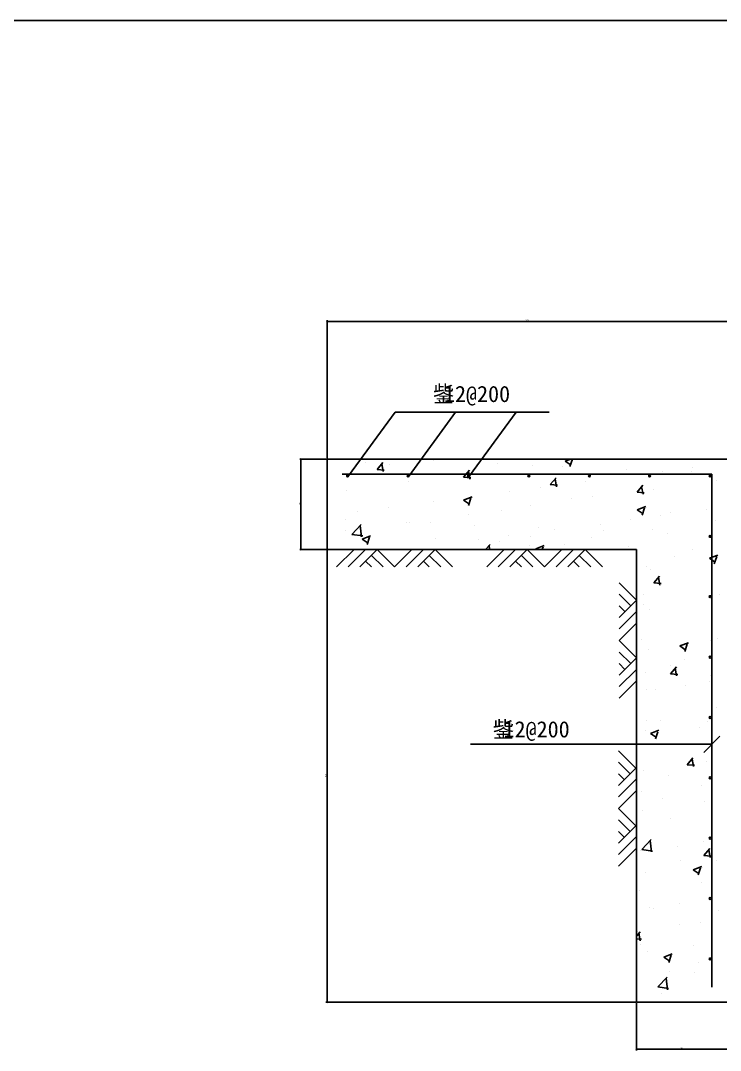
# Model space of a CAD drawing. Header units: metres. Extents: x 0 to 285, y 0 to 202.
# Drawn here: x 67.12 to 97.78, y 156.46 to 201.6 of the extents above; entities that cross this region are included whole.
import ezdxf

# ---------------------------------------------------------------- set-up
doc = ezdxf.new("R2010")
doc.units = ezdxf.units.M
for name, color, linetype in [(' ', 7, 'Continuous'), ('1', 7, 'Continuous'), ('3', 7, 'Continuous'), ('4', 7, 'Continuous')]:
    doc.layers.add(name, color=color, linetype=linetype)

msp = doc.modelspace()

# ---------------------------------------------------------------- linework, layer by layer
at = {"layer": ' '}
for p, q in [((83.53, 184.43), (81.49, 181.64)), ((83.53, 184.43), (90.28, 184.43)), ((86.18, 184.43), (84.14, 181.64)), ((88.83, 184.43), (86.79, 181.64)), ((97.41, 169.88), (86.84, 169.88))]:
    msp.add_line(p, q, dxfattribs=at)
for p, q in [((285.12, 201.6), (0, 201.6)), ((80.58, 188.44), (80.53, 188.39)), ((80.55, 182.4), (80.55, 188.47)), ((80.55, 188.41), (98.07, 188.41)), ((80.53, 182.38), (79.35, 182.38)), ((79.43, 182.36), (79.38, 182.41)), ((79.4, 182.38), (79.4, 178.42)), ((80.53, 178.42), (79.35, 178.42)), ((79.38, 178.44), (79.43, 178.39)), ((94.08, 178.42), (80.5, 178.42)), ((80.58, 178.39), (80.53, 178.44)), ((80.55, 158.57), (80.55, 178.42)), ((80.97, 177.66), (81.73, 178.42)), ((81.48, 177.66), (82.24, 178.42)), ((81.99, 177.66), (82.75, 178.42)), ((83.5, 177.66), (82.75, 178.42)), ((83.5, 177.66), (84.26, 178.42)), ((84.01, 177.66), (84.77, 178.42)), ((84.52, 177.66), (85.28, 178.42)), ((86.04, 177.66), (85.28, 178.42)), ((87.55, 177.66), (88.31, 178.42)), ((88.05, 177.66), (88.81, 178.42)), ((88.56, 177.66), (89.32, 178.42)), ((90.08, 177.66), (89.32, 178.42)), ((90.08, 177.66), (90.84, 178.42)), ((90.58, 177.66), (91.34, 178.42)), ((91.09, 177.66), (91.85, 178.42)), ((92.61, 177.66), (91.85, 178.42)), ((82.49, 177.66), (82.24, 177.91)), ((83, 177.66), (82.49, 178.16)), ((85.02, 177.66), (84.77, 177.91)), ((85.53, 177.66), (85.02, 178.16)), ((89.06, 177.66), (88.81, 177.91)), ((89.57, 177.66), (89.06, 178.16)), ((91.6, 177.66), (91.34, 177.91)), ((92.1, 177.66), (91.6, 178.16)), ((93.34, 176.96), (94.1, 176.2)), ((93.34, 176.46), (93.85, 175.95)), ((93.34, 175.44), (94.1, 176.2)), ((93.34, 175.95), (93.59, 175.7)), ((93.34, 174.94), (94.1, 175.7)), ((93.34, 174.43), (94.1, 175.19)), ((93.34, 174.43), (94.1, 173.67)), ((93.34, 173.92), (93.85, 173.42)), ((93.34, 172.91), (94.1, 173.67)), ((93.34, 173.42), (93.59, 173.16)), ((93.34, 172.41), (94.1, 173.16)), ((93.34, 171.9), (94.1, 172.66)), ((97.05, 169.52), (97.76, 170.23)), ((93.32, 169.59), (94.08, 168.83)), ((93.32, 169.09), (93.83, 168.58)), ((93.32, 168.07), (94.08, 168.83)), ((93.32, 168.58), (93.57, 168.33)), ((93.32, 167.57), (94.08, 168.33)), ((93.32, 167.06), (94.08, 167.82)), ((93.32, 167.06), (94.08, 166.3)), ((93.32, 166.56), (93.83, 166.05)), ((93.32, 165.54), (94.08, 166.3)), ((93.32, 166.05), (93.57, 165.8)), ((93.32, 165.04), (94.08, 165.8)), ((93.32, 164.53), (94.08, 165.29)), ((94.08, 158.57), (80.5, 158.57)), ((80.53, 158.6), (80.58, 158.54)), ((94.1, 158.55), (94.1, 156.46)), ((94.13, 156.54), (94.07, 156.48)), ((94.1, 156.51), (98.07, 156.51))]:
    msp.add_line(p, q)
at = {"layer": '1'}
for centre, start, end in [((81.45, 181.64), 0, 180), ((81.45, 181.64), 0, 180), ((81.45, 181.64), -180, 0), ((81.45, 181.64), -180, 0), ((84.1, 181.64), 0, 180), ((84.1, 181.64), 0, 180), ((84.1, 181.64), -180, 0), ((84.1, 181.64), -180, 0), ((86.75, 181.64), 0, 180), ((86.75, 181.64), 0, 180), ((86.75, 181.64), -180, 0), ((86.75, 181.64), -180, 0), ((89.39, 181.64), 0, 180), ((89.39, 181.64), 0, 180), ((89.39, 181.64), -180, 0), ((89.39, 181.64), -180, 0), ((92.04, 181.64), 0, 180), ((92.04, 181.64), 0, 180), ((92.04, 181.64), -180, 0), ((92.04, 181.64), -180, 0), ((94.68, 181.64), 0, 180), ((94.68, 181.64), 0, 180), ((94.68, 181.64), -180, 0), ((94.68, 181.64), -180, 0), ((97.33, 181.64), 0, 180), ((97.33, 181.64), 0, 180), ((97.33, 181.64), -180, 0), ((97.33, 181.64), -180, 0), ((97.33, 178.99), 0, 180), ((97.33, 178.99), -180, 0), ((97.33, 176.35), 0, 180), ((97.33, 176.35), -180, 0), ((97.33, 173.7), 0, 180), ((97.33, 173.7), -180, 0), ((97.33, 171.05), 0, 180), ((97.33, 171.05), -180, 0), ((97.33, 168.41), 0, 180), ((97.33, 168.41), -180, 0), ((97.33, 165.76), 0, 180), ((97.33, 165.76), -180, 0), ((97.33, 163.12), 0, 180), ((97.33, 163.12), -180, 0), ((97.33, 160.47), 0, 180), ((97.33, 160.47), -180, 0)]:
    msp.add_arc(centre, 0.04, start, end, dxfattribs=at)
at = {"layer": '3'}
for p, q in [((80.55, 182.38), (80.55, 178.42)), ((98.07, 182.38), (80.55, 182.38)), ((97.41, 181.72), (81.21, 181.72)), ((97.41, 181.72), (97.41, 159.23)), ((80.55, 178.42), (94.1, 178.42)), ((94.1, 178.42), (94.1, 158.57)), ((94.1, 158.57), (98.07, 158.57))]:
    msp.add_line(p, q, dxfattribs=at)
at = {"layer": '4'}
for p, q in [((90.98, 182.29), (91.23, 182.38)), ((91.19, 182.05), (91.3, 182.37)), ((82.22, 182.23), (82.22, 182.23)), ((82.74, 181.92), (82.99, 182.23)), ((82.74, 181.92), (83.05, 181.9)), ((83.01, 181.84), (82.95, 182.17)), ((83.29, 182.16), (83.29, 182.16)), ((84.61, 182.33), (84.61, 182.33)), ((85.2, 182.3), (85.2, 182.3)), ((88.02, 182.18), (88.02, 182.18)), ((89.54, 182.11), (89.54, 182.11)), ((90.85, 182.06), (90.85, 182.06)), ((90.98, 182.29), (91.24, 182.11)), ((93.67, 181.94), (93.67, 181.94)), ((96.56, 182), (96.56, 182)), ((86.53, 181.59), (86.79, 181.89)), ((86.53, 181.59), (86.85, 181.56)), ((86.8, 181.5), (86.74, 181.84)), ((86.79, 181.72), (86.79, 181.72)), ((90.33, 181.26), (90.58, 181.56)), ((90.6, 181.17), (90.54, 181.5)), ((95.24, 181.83), (95.24, 181.83)), ((96.5, 181.83), (96.5, 181.83)), ((97.43, 181.72), (97.43, 181.72)), ((84.12, 181.38), (84.12, 181.38)), ((89.89, 181.12), (89.89, 181.12)), ((90.33, 181.26), (90.65, 181.23)), ((91.89, 181.39), (91.89, 181.39)), ((94.13, 180.93), (94.38, 181.23)), ((94.39, 180.84), (94.33, 181.17)), ((94.34, 181.19), (94.34, 181.19)), ((94.87, 181.06), (94.87, 181.06)), ((97.62, 181.46), (97.62, 181.46)), ((81.4, 181.01), (81.4, 181.01)), ((86.53, 180.58), (86.9, 180.72)), ((86.53, 180.58), (86.79, 180.4)), ((86.75, 180.34), (86.85, 180.66)), ((88.56, 180.95), (88.56, 180.95)), ((91.26, 180.66), (91.26, 180.66)), ((92.19, 180.73), (92.19, 180.73)), ((94.13, 180.93), (94.44, 180.9)), ((83.22, 180.24), (83.22, 180.24)), ((85.22, 180.51), (85.22, 180.51)), ((88.17, 180.13), (88.17, 180.13)), ((89.48, 180.35), (89.48, 180.35)), ((94.14, 180.16), (94.51, 180.3)), ((94.14, 180.16), (94.4, 179.98)), ((94.35, 179.92), (94.46, 180.24)), ((97.17, 180.18), (97.17, 180.18)), ((81.34, 179.72), (81.34, 179.72)), ((81.89, 180.07), (81.89, 180.07)), ((86.73, 179.96), (86.73, 179.96)), ((93.84, 179.74), (93.84, 179.74)), ((95.17, 179.91), (95.17, 179.91)), ((95.61, 180.03), (95.61, 180.03)), ((97.55, 179.7), (97.55, 179.7)), ((81.34, 179.25), (81.34, 179.25)), ((81.64, 179.08), (82.05, 179.51)), ((82.06, 178.97), (82, 179.47)), ((84.05, 179.62), (84.05, 179.62)), ((84.17, 179.6), (84.17, 179.6)), ((85.08, 179.6), (85.08, 179.6)), ((86.99, 179.48), (86.99, 179.48)), ((89.82, 179.36), (89.82, 179.36)), ((90.5, 179.3), (90.5, 179.3)), ((92.52, 179.5), (92.52, 179.5)), ((92.64, 179.24), (92.64, 179.24)), ((94.8, 179.3), (94.8, 179.3)), ((81.64, 179.08), (82.11, 179.01)), ((82, 179.07), (82, 179.07)), ((82.08, 178.87), (82.45, 179.02)), ((82.08, 178.87), (82.35, 178.7)), ((82.3, 178.64), (82.41, 178.96)), ((82.46, 179.01), (82.46, 179.01)), ((85.28, 178.89), (85.28, 178.89)), ((87.17, 178.86), (87.17, 178.86)), ((88.11, 178.77), (88.11, 178.77)), ((88.5, 179.03), (88.5, 179.03)), ((89.44, 178.97), (89.44, 178.97)), ((92.13, 178.96), (92.13, 178.96)), ((95.47, 179.12), (95.47, 179.12)), ((83.83, 178.42), (83.83, 178.42)), ((86.35, 178.44), (86.35, 178.44)), ((87.49, 178.42), (87.7, 178.64)), ((87.67, 178.42), (87.65, 178.6)), ((89.41, 178.59), (89.41, 178.59)), ((89.69, 178.45), (90.06, 178.59)), ((89.69, 178.45), (89.74, 178.42)), ((89.97, 178.42), (90.01, 178.53)), ((90.93, 178.65), (90.93, 178.65)), ((93.76, 178.53), (93.76, 178.53)), ((96.58, 178.41), (96.58, 178.41)), ((95.78, 178.09), (95.78, 178.09)), ((97.3, 178.03), (97.67, 178.17)), ((97.3, 178.03), (97.56, 177.85)), ((97.49, 177.94), (97.49, 177.94)), ((97.51, 177.79), (97.62, 178.11)), ((97.63, 178.18), (97.63, 178.18)), ((94.54, 177.65), (94.54, 177.65)), ((94.74, 177.54), (94.74, 177.54)), ((94.86, 176.95), (95.11, 177.25)), ((94.86, 176.95), (95.18, 176.92)), ((95.13, 176.86), (95.07, 177.19)), ((94.42, 176.43), (94.42, 176.43)), ((97.24, 176.31), (97.24, 176.31)), ((97.42, 176.18), (97.42, 176.18)), ((97.73, 176.44), (97.73, 176.44)), ((94.39, 176), (94.39, 176)), ((94.67, 175.78), (94.67, 175.78)), ((97.41, 175.02), (97.41, 175.02)), ((94.33, 174.49), (94.33, 174.49)), ((96.01, 174.19), (96.38, 174.33)), ((96.22, 173.95), (96.33, 174.27)), ((96.34, 174.36), (96.34, 174.36)), ((97.36, 174.41), (97.36, 174.41)), ((97.66, 174.53), (97.66, 174.53)), ((94.61, 174.02), (94.61, 174.02)), ((96.01, 174.19), (96.27, 174.01)), ((96.21, 173.61), (96.21, 173.61)), ((94.5, 173.02), (94.5, 173.02)), ((95.59, 173.33), (95.59, 173.33)), ((95.59, 172.97), (95.85, 173.27)), ((95.59, 172.97), (95.91, 172.94)), ((95.86, 172.88), (95.8, 173.21)), ((97.33, 172.9), (97.33, 172.9)), ((96.27, 172.44), (96.27, 172.44)), ((97.29, 172.65), (97.29, 172.65)), ((94.54, 172.26), (94.54, 172.26)), ((94.95, 172.27), (94.95, 172.27)), ((94.1, 171.23), (94.11, 171.23)), ((97.62, 171.47), (97.62, 171.47)), ((94.53, 170.94), (94.53, 170.94)), ((95.16, 170.92), (95.16, 170.92)), ((97.23, 170.89), (97.23, 170.89)), ((94.48, 170.49), (94.48, 170.49)), ((94.72, 170.35), (95.09, 170.49)), ((94.72, 170.35), (94.98, 170.17)), ((94.88, 170.35), (94.88, 170.35)), ((94.94, 170.11), (95.04, 170.43)), ((96.88, 170.62), (96.88, 170.62)), ((96.33, 168.98), (96.58, 169.29)), ((96.33, 168.98), (96.64, 168.96)), ((96.6, 168.9), (96.54, 169.23)), ((97.16, 169.13), (97.16, 169.13)), ((94.42, 168.73), (94.42, 168.73)), ((95.49, 168.53), (95.49, 168.53)), ((94.13, 168.21), (94.13, 168.21)), ((96.95, 168.09), (96.95, 168.09)), ((97.4, 168.32), (97.4, 168.32)), ((94.31, 167.79), (94.31, 167.79)), ((95.24, 167.5), (95.24, 167.5)), ((97.1, 167.37), (97.1, 167.37)), ((94.35, 166.97), (94.35, 166.97)), ((95.58, 166.63), (95.58, 166.63)), ((97.44, 166.88), (97.44, 166.88)), ((94.34, 165.27), (94.75, 165.7)), ((94.34, 165.27), (94.81, 165.2)), ((94.76, 165.16), (94.7, 165.66)), ((95.9, 165.4), (95.9, 165.4)), ((97.04, 165.61), (97.04, 165.61)), ((97.06, 165), (97.32, 165.31)), ((97.33, 164.92), (97.27, 165.25)), ((94.29, 165.21), (94.29, 165.21)), ((96.05, 164.8), (96.05, 164.8)), ((97.06, 165), (97.38, 164.98)), ((97.37, 164.97), (97.37, 164.97)), ((97.6, 164.77), (97.6, 164.77)), ((96.59, 164.38), (96.96, 164.52)), ((96.59, 164.38), (96.85, 164.2)), ((96.81, 164.15), (96.91, 164.46)), ((94.51, 164.24), (94.51, 164.24)), ((94.22, 163.45), (94.22, 163.45)), ((96.97, 163.84), (96.97, 163.84)), ((94.66, 162.71), (94.66, 162.71)), ((94.87, 162.7), (94.87, 162.7)), ((95.98, 162.88), (95.98, 162.88)), ((97.69, 162.58), (97.69, 162.58)), ((96.91, 162.08), (96.91, 162.08)), ((94.1, 161.47), (94.26, 161.66)), ((94.16, 161.69), (94.16, 161.69)), ((95.98, 161.99), (95.98, 161.99)), ((97.38, 161.62), (97.38, 161.62)), ((94.1, 161.35), (94.32, 161.33)), ((94.27, 161.27), (94.21, 161.6)), ((94.3, 161.09), (94.3, 161.09)), ((94.59, 160.8), (94.59, 160.8)), ((96.59, 161.06), (96.59, 161.06)), ((95.3, 160.54), (95.67, 160.69)), ((95.3, 160.54), (95.57, 160.37)), ((95.52, 160.31), (95.63, 160.63)), ((96.84, 160.32), (96.84, 160.32)), ((95.56, 159.92), (95.56, 159.92)), ((96.64, 159.89), (96.64, 159.89)), ((95.04, 159.24), (95.45, 159.67)), ((95.46, 159.12), (95.41, 159.63)), ((95.04, 159.24), (95.51, 159.17)), ((95.2, 158.97), (95.2, 158.97))]:
    msp.add_line(p, q, dxfattribs=at)

# ---------------------------------------------------------------- texts
for s, height, p in [('1500', 0.05, (89.24, 188.44)), ('鈭', 0.71, (85.19, 184.88)), ('12@200', 0.71, (85.67, 184.88)), ('鈭', 0.71, (87.81, 170.18)), ('12@200', 0.71, (88.28, 170.18)), ('300', 0.05, (96.03, 156.54))]:
    msp.add_text(s, height=height).set_placement(p)
for s, p in [('300', (79.37, 180.36)), ('1500', (80.52, 168.43))]:
    msp.add_text(s, height=0.05, rotation=90).set_placement(p)

doc.saveas('drawing.dxf')
